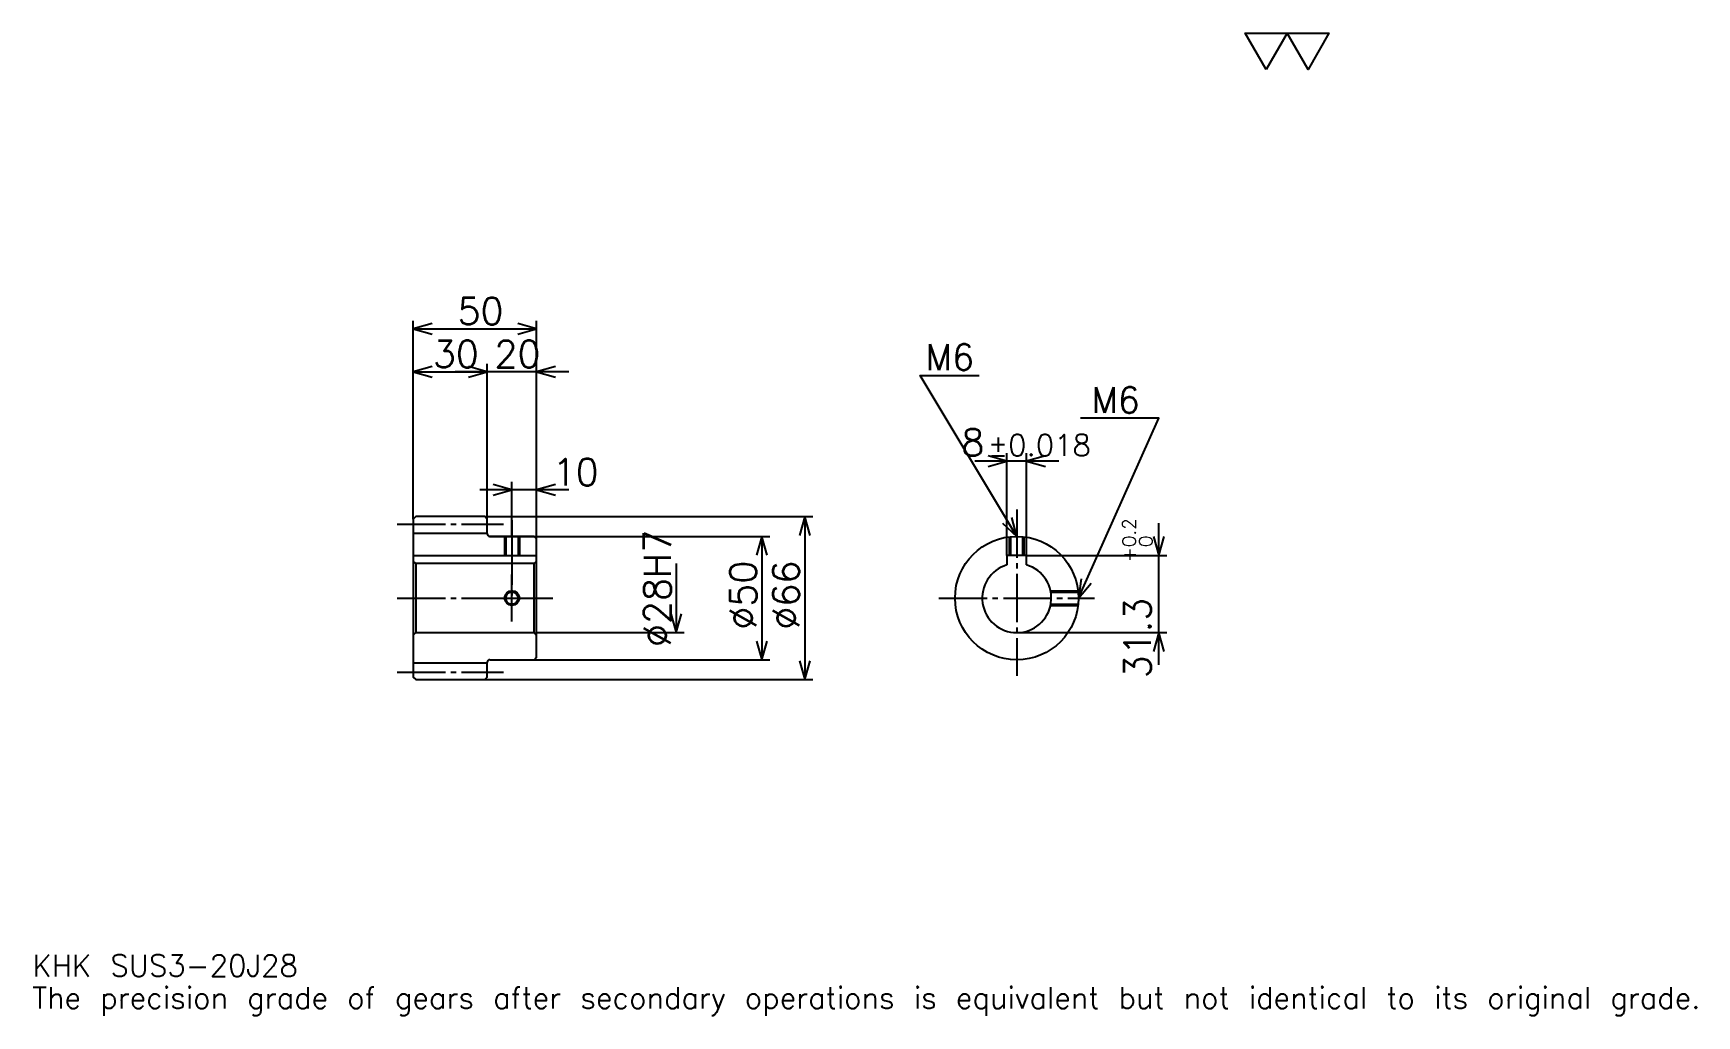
# Model space of a CAD drawing. Extents: x 22 to 696, y 8 to 406.
import ezdxf

# ---------------------------------------------------------------- set-up
doc = ezdxf.new("R2010")
doc.units = 0
doc.linetypes.add('DASHDOT', pattern=[26.086956, 19.565217, -2.173913, 2.173913, -2.173913])
doc.layers.get('0').update_dxf_attribs({"linetype": 'CONTINUOUS'})
doc.layers.add('DASHDOT', color=6, linetype='DASHDOT')
doc.styles.add('KANJI', font='TXT', dxfattribs={"bigfont": 'BIGFONT'})

msp = doc.modelspace()

# ---------------------------------------------------------------- linework, layer by layer
at = {"color": 5}
for p, q in [((176.086945, 210.17392), (176.086945, 289.521759)), ((176.086945, 286.260864), (226.086945, 286.260864)), ((226.086945, 210.17392), (226.086945, 289.521759)), ((206.086945, 210.17392), (206.086945, 272.130432)), ((176.086945, 268.869568), (206.086945, 268.869568)), ((239.130432, 268.869568), (193.043472, 268.869568)), ((437.695648, 232.608704), (403.608704, 232.608704)), ((416.652161, 194.473923), (416.652161, 235.869568)), ((424.652161, 194.473923), (424.652161, 235.869568)), ((216.086945, 210.17392), (216.086945, 224.304352)), ((239.130432, 221.043488), (203.043472, 221.043488)), ((176.086945, 209.17392), (176.086945, 210.17392)), ((205.086945, 210.17392), (226.086945, 210.17392)), ((206.086945, 209.17392), (206.086945, 210.17392)), ((216.086945, 202.17392), (216.086945, 210.17392)), ((216.086945, 202.17392), (216.086945, 210.17392)), ((226.086945, 210.17392), (338.043457, 210.17392)), ((226.086945, 201.17392), (226.086945, 210.17392)), ((334.782593, 210.17392), (334.782593, 144.17392)), ((478.260864, 150.130447), (478.260864, 207.517395)), ((207.086945, 202.17392), (226.086945, 202.17392)), ((226.086945, 202.17392), (320.652161, 202.17392)), ((317.391296, 202.17392), (317.391296, 152.17392)), ((282.608704, 191.17392), (282.608704, 163.17392)), ((424.652161, 194.473923), (481.521729, 194.473923)), ((226.086945, 163.17392), (285.869568, 163.17392)), ((420.652161, 163.17392), (481.521729, 163.17392)), ((207.086945, 152.17392), (226.086945, 152.17392)), ((226.086945, 152.17392), (320.652161, 152.17392)), ((205.086945, 144.17392), (226.086945, 144.17392)), ((226.086945, 144.17392), (338.043457, 144.17392))]:
    msp.add_line(p, q, dxfattribs=at)
at = {"color": 4}
for p, q in [((176.086945, 203.42392), (206.086945, 203.42392)), ((176.086945, 194.473923), (226.086945, 194.473923)), ((177.086945, 191.17392), (177.086945, 163.17392)), ((225.086945, 191.17392), (226.086945, 192.17392)), ((225.086945, 163.17392), (226.086945, 162.17392)), ((176.086945, 150.92392), (206.086945, 150.92392))]:
    msp.add_line(p, q, dxfattribs=at)
at = {"color": 7}
msp.add_lwpolyline([(521.739136, 391.304352), (513.260864, 406), (547.17395, 406), (538.695679, 391.304352), (530.217407, 406), (521.739136, 391.304352)], dxfattribs=at)
at = {"color": 5}
for points in [[(183.695633, 288.434784), (176.086945, 286.260864), (183.695633, 284.086975)], [(218.478241, 284.086975), (226.086945, 286.260864), (218.478241, 288.434784)], [(183.695633, 271.043488), (176.086945, 268.869568), (183.695633, 266.695648)], [(198.478241, 266.695648), (206.086945, 268.869568), (198.478241, 271.043488)], [(198.478241, 266.695648), (206.086945, 268.869568), (198.478241, 271.043488)], [(233.695648, 271.043488), (226.086945, 268.869568), (233.695648, 266.695648)], [(420.652161, 202.17392), (381.521729, 267.391296), (405.434753, 267.391296)], [(445.652161, 177.17392), (478.260864, 250), (446.521729, 250)], [(409.043457, 230.434784), (416.652161, 232.608704), (409.043457, 234.782608)], [(432.260864, 234.782608), (424.652161, 232.608704), (432.260864, 230.434784)], [(208.478241, 218.869568), (216.086945, 221.043488), (208.478241, 223.217392)], [(233.695648, 223.217392), (226.086945, 221.043488), (233.695648, 218.869568)], [(336.956512, 202.565216), (334.782593, 210.17392), (332.608673, 202.565216)], [(414.873413, 207.579849), (420.652161, 202.17392), (418.601624, 209.816788)], [(319.565216, 194.565216), (317.391296, 202.17392), (315.217377, 194.565216)], [(476.086945, 202.082611), (478.260864, 194.473923), (480.434784, 202.082611)], [(446.777466, 185.006653), (445.652161, 177.17392), (450.745667, 183.229858)], [(280.434784, 170.782608), (282.608704, 163.17392), (284.782593, 170.782608)], [(480.434784, 155.565216), (478.260864, 163.17392), (476.086945, 155.565216)], [(315.217377, 159.782623), (317.391296, 152.17392), (319.565216, 159.782623)], [(332.608673, 151.782623), (334.782593, 144.17392), (336.956512, 151.782623)]]:
    msp.add_lwpolyline(points, dxfattribs=at)
at = {"color": 4}
for points in [[(206.086945, 203.17392), (206.086945, 209.17392), (205.086945, 210.17392), (177.086945, 210.17392), (176.086945, 209.17392), (176.086945, 162.17392)], [(207.086945, 152.17392), (225.086945, 152.17392), (226.086945, 153.17392), (226.086945, 201.17392), (225.086945, 202.17392), (207.086945, 202.17392)], [(213.086945, 202.17392), (213.086945, 194.473923)], [(213.626953, 202.17392), (213.626953, 194.473923)], [(218.546936, 202.17392), (218.546936, 194.473923)], [(219.086945, 202.17392), (219.086945, 194.473923)], [(417.652161, 194.473923), (417.652161, 201.993271)], [(418.192139, 194.473923), (418.192139, 202.052597)], [(423.112183, 194.473923), (423.112183, 202.052597)], [(423.652161, 194.473923), (423.652161, 201.993271)], [(176.086945, 162.17392), (177.086945, 163.17392), (225.086945, 163.17392), (225.086945, 191.17392), (177.086945, 191.17392), (176.086945, 192.17392)], [(424.652161, 190.590332), (424.652161, 194.473923), (416.652161, 194.473923), (416.652161, 190.590332)], [(434.326965, 180.17392), (445.471497, 180.17392)], [(434.434326, 179.633926), (445.530823, 179.633926)], [(434.326965, 174.17392), (445.471497, 174.17392)], [(434.434326, 174.713913), (445.530823, 174.713913)], [(176.086945, 162.17392), (176.086945, 145.17392), (177.086945, 144.17392), (205.086945, 144.17392), (206.086945, 145.17392), (206.086945, 151.17392)]]:
    msp.add_lwpolyline(points, dxfattribs=at)
for centre, radius in [((420.652161, 177.17392), 25), ((216.086945, 177.17392), 2.46)]:
    msp.add_circle(centre, radius, dxfattribs=at)
at = {"color": 7}
msp.add_circle((216.086945, 177.17392), 3, dxfattribs=at)
at = {"color": 4}
for centre, radius, start, end in [((207.086945, 203.17392), 1, 180, 270), ((420.652161, 177.17392), 14, 106.601549926, 73.398450074), ((207.086945, 151.17392), 1, 90, 180)]:
    msp.add_arc(centre, radius, start, end, dxfattribs=at)
at = {"layer": 'DASHDOT', "color": 7}
for p, q in [((420.652161, 213.043488), (420.652161, 145.652176)), ((169.565201, 207.17392), (212.608688, 207.17392)), ((216.086945, 202.17392), (216.086945, 177.17392)), ((169.565201, 177.17392), (232.608688, 177.17392)), ((389.130432, 177.17392), (452.173889, 177.17392)), ((169.565201, 147.17392), (212.608688, 147.17392))]:
    msp.add_line(p, q, dxfattribs=at)
for points in [[(216.086945, 208.695663), (216.086945, 187.952179)], [(216.086945, 167.652176), (216.086945, 186.695663)], [(206.565201, 177.17392), (225.608688, 177.17392)]]:
    msp.add_lwpolyline(points, dxfattribs=at)

# ---------------------------------------------------------------- texts
at = {"color": 7, "style": 'KANJI'}
for s, height, p in [('50', 10.869565, (194.021729, 288)), ('30', 10.869565, (184.021729, 270.608704)), ('20', 10.869565, (209.021729, 270.608704)), ('M6', 10.434783, (383.695618, 269.565216)), ('M6', 10.434783, (450.869568, 252.17392)), ('8', 10.869565, (398.21521, 234.782608)), ('%%p0.018', 8.695652, (408.974762, 234.782608)), ('10', 10.869565, (232.608688, 222.782623)), ('KHK SUS3-20J28', 8.695652, (21.73913, 23.913044)), ('The precision grade of gears after secondary operations is equivalent but not identical to its original grade.', 8.695652, (21.73913, 10.869565))]:
    msp.add_text(s, height=height, dxfattribs=at).set_placement(p)
for s, height, p in [('%%c28H7', 10.869565, (280.434784, 157.33696)), ('0.2', 5.434783, (468.913025, 197.835632)), ('+', 5.434783, (468.913025, 191.748672)), ('0', 5.434783, (475.652161, 197.835632)), ('%%c50', 10.869565, (315.217377, 164.402176)), ('%%c66', 10.869565, (332.608673, 164.402176)), ('31.3', 10.869565, (475, 144.700897))]:
    msp.add_text(s, height=height, rotation=90, dxfattribs=at).set_placement(p)

doc.saveas('drawing.dxf')
